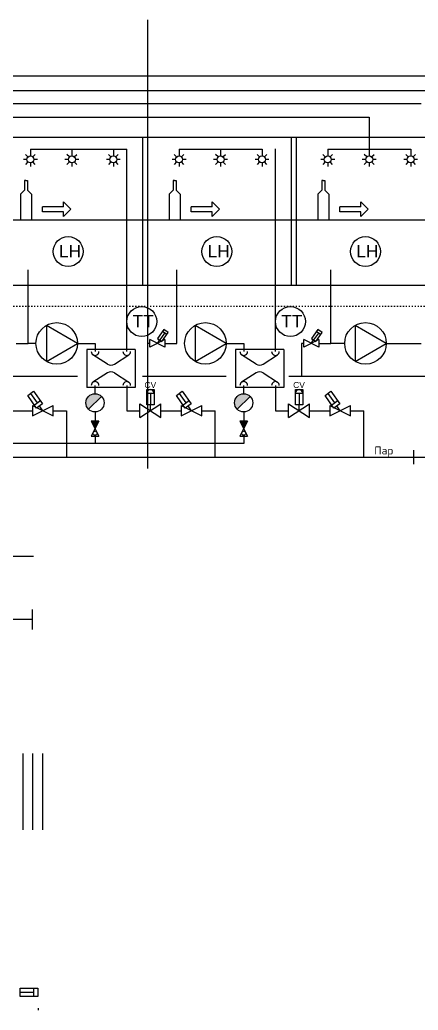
# Model space of a CAD drawing. Header units: millimetres. Extents: x -918 to 51042, y -35619 to 21649.
# Drawn here: x 27594 to 31613, y 4036 to 14045 of the extents above; entities that cross this region are included whole.
import ezdxf

# ---------------------------------------------------------------- set-up
doc = ezdxf.new("R2010")
doc.units = ezdxf.units.MM
doc.linetypes.add('ACAD_ISO03W100', pattern=[30, 12, -18])
for name, color, linetype in [('для лазера', 7, 'Continuous'), ('Железо', 7, 'Continuous'), ('Насосы', 7, 'Continuous')]:
    doc.layers.add(name, color=color, linetype=linetype)
doc.styles.add('ROMANS', font='ROMANS')
doc.styles.get("Standard").update_dxf_attribs({"font": 'arial.ttf'})

msp = doc.modelspace()

# ---------------------------------------------------------------- hatches: boundary and pattern name
at = {"true_color": 0xffffff}
h = msp.add_hatch(color=7, dxfattribs=at)
h.dxf.hatch_style = 1
h.paths.add_polyline_path([(28390.742, 9987.1), (28315.742, 9987.1), (28353.242, 9912.1)])
h = msp.add_hatch(color=7, dxfattribs=at)
h.dxf.hatch_style = 1
h.paths.add_polyline_path([(29890.742, 9987.1), (29815.742, 9987.1), (29853.242, 9912.1)])
at = {"layer": 'для лазера'}
h = msp.add_hatch(color=256, dxfattribs=at)
h.dxf.hatch_style = 1
h.paths.add_polyline_path([(28261.455, 10174.04, 0.198912367), (28288.339, 10109.137), (28418.145, 10238.943, 0.668178638)])
h = msp.add_hatch(color=256, dxfattribs=at)
h.dxf.hatch_style = 1
h.paths.add_polyline_path([(29761.455, 10174.04, 0.198912367), (29788.339, 10109.137), (29918.145, 10238.943, 0.668178638)])

# ---------------------------------------------------------------- linework, layer by layer
for p, q in [((28907.436, 10737.402), (28907.436, 10812.402)), ((29057.436, 10812.402), (28907.436, 10737.402)), ((29057.436, 10737.402), (28907.436, 10812.402)), ((29054.98, 10878.505), (29006.354, 10809.06)), ((29076.378, 10863.522), (29033.581, 10893.489)), ((29057.436, 10812.402), (29057.436, 10737.402)), ((30459.814, 10737.402), (30459.814, 10812.402)), ((30609.814, 10812.402), (30459.814, 10737.402)), ((30609.814, 10737.402), (30459.814, 10812.402)), ((30607.358, 10878.505), (30558.732, 10809.06)), ((30628.756, 10863.522), (30585.96, 10893.489)), ((30609.814, 10812.402), (30609.814, 10737.402)), ((28982.436, 10774.902), (29006.354, 10809.06)), ((30534.814, 10774.902), (30558.732, 10809.06)), ((27771.952, 10172.37), (27703.875, 10269.593)), ((28874.979, 10271.496), (28948.122, 10271.496)), ((28911.55, 10271.496), (28911.55, 10152.808)), ((29271.952, 10172.37), (29203.875, 10269.593)), ((30374.979, 10271.496), (30448.122, 10271.496)), ((30411.55, 10271.496), (30411.55, 10152.808)), ((30771.952, 10172.37), (30703.875, 10269.593)), ((27721.527, 10146.928), (27721.527, 10041.928)), ((27721.527, 10146.928), (27931.527, 10041.928)), ((27721.527, 10041.928), (27931.527, 10146.928)), ((27801.909, 10193.346), (27741.994, 10151.393)), ((27826.527, 10094.428), (27793.041, 10142.25)), ((27931.527, 10041.928), (27931.527, 10146.928)), ((28806.55, 10024.428), (28806.55, 10164.428)), ((28806.55, 10024.428), (29016.55, 10164.428)), ((28806.55, 10164.428), (29016.55, 10024.428)), ((28911.55, 10094.428), (28911.55, 10152.808)), ((29016.55, 10024.428), (29016.55, 10164.428)), ((29221.527, 10146.928), (29221.527, 10041.928)), ((29221.527, 10146.928), (29431.527, 10041.928)), ((29221.527, 10041.928), (29431.527, 10146.928)), ((29301.909, 10193.346), (29241.994, 10151.393)), ((29326.527, 10094.428), (29293.041, 10142.25)), ((29431.527, 10041.928), (29431.527, 10146.928)), ((30306.55, 10024.428), (30306.55, 10164.428)), ((30306.55, 10024.428), (30516.55, 10164.428)), ((30306.55, 10164.428), (30516.55, 10024.428)), ((30411.55, 10094.428), (30411.55, 10152.808)), ((30516.55, 10024.428), (30516.55, 10164.428)), ((30721.527, 10146.928), (30721.527, 10041.928)), ((30721.527, 10146.928), (30931.527, 10041.928)), ((30721.527, 10041.928), (30931.527, 10146.928)), ((30801.909, 10193.346), (30741.994, 10151.393)), ((30826.527, 10094.428), (30793.041, 10142.25)), ((30931.527, 10041.928), (30931.527, 10146.928)), ((28390.742, 9987.1), (28315.742, 9987.1)), ((28390.742, 9987.1), (28315.742, 9837.1)), ((28315.742, 9987.1), (28390.742, 9837.1)), ((29890.742, 9987.1), (29815.742, 9987.1)), ((29890.742, 9987.1), (29815.742, 9837.1)), ((29815.742, 9987.1), (29890.742, 9837.1)), ((28315.742, 9837.1), (28390.742, 9837.1)), ((29815.742, 9837.1), (29890.742, 9837.1)), ((31569.967, 9555.51), (31569.967, 9695.51)), ((27723.693, 7883.669), (27723.693, 8083.669)), ((27733.133, 4215.518), (27597.49, 4215.518)), ((27733.133, 4257.314), (27733.133, 4173.722))]:
    msp.add_line(p, q)
at = {"color": 4}
for p, q in [((27557.436, 10774.902), (27679.84, 10774.902)), ((28907.436, 10774.902), (28882.368, 10774.902)), ((28882.368, 10774.902), (28882.368, 10442.094)), ((29057.436, 10774.902), (29179.84, 10774.902)), ((30459.814, 10774.902), (30434.746, 10774.902)), ((30434.746, 10774.902), (30434.746, 10442.094)), ((30609.814, 10774.902), (30732.218, 10774.902)), ((27332.913, 10442.094), (28176.493, 10442.094)), ((28832.913, 10442.094), (29676.493, 10442.094)), ((30308.142, 10442.094), (31934.746, 10442.094))]:
    msp.add_line(p, q, dxfattribs=at)
at = {"color": 1}
for p, q in [((28673.766, 10350.565), (28673.766, 10094.428)), ((30173.766, 10350.565), (30173.766, 10094.428)), ((27516.55, 10094.428), (27721.527, 10094.428)), ((27931.527, 10094.428), (28064.627, 10094.428)), ((28064.627, 10094.428), (28064.627, 9625.51)), ((28673.766, 10094.428), (28806.55, 10094.428)), ((29016.55, 10094.428), (29221.527, 10094.428)), ((29431.527, 10094.428), (29564.627, 10094.428)), ((29564.627, 9625.51), (29564.627, 10094.428)), ((30173.766, 10094.428), (30306.55, 10094.428)), ((30516.55, 10094.428), (30721.527, 10094.428)), ((30931.527, 10094.428), (31064.627, 10094.428)), ((31064.627, 9625.51), (31064.627, 10094.428)), ((26564.627, 9625.51), (31569.967, 9625.51)), ((27363.56, 8624.716), (27731.103, 8624.716)), ((27723.693, 7983.669), (27363.56, 7983.669))]:
    msp.add_line(p, q, dxfattribs=at)
at = {"lineweight": -2}
msp.add_line((27781.874, 4035.668), (27781.874, 4055.668), dxfattribs=at)
for points in [[(28176.78, 10774.902), (27861.78, 10956.767), (27861.78, 10593.036)], [(29091.442, 10885.036), (29048.646, 10915.002), (28984.955, 10824.043), (29027.752, 10794.077)], [(29676.78, 10774.902), (29361.78, 10956.767), (29361.78, 10593.036)], [(30643.821, 10885.036), (30601.024, 10915.002), (30537.334, 10824.043), (30580.13, 10794.077)], [(31292.012, 10774.902), (30977.012, 10956.767), (30977.012, 10593.036)], [(27673.917, 10248.616), (27733.833, 10290.569), (27822.999, 10163.227), (27763.084, 10121.273)], [(28874.979, 10308.265), (28948.122, 10308.265), (28948.122, 10152.808), (28874.979, 10152.808)], [(29173.917, 10248.616), (29233.833, 10290.569), (29322.999, 10163.227), (29263.084, 10121.273)], [(30374.979, 10308.265), (30448.122, 10308.265), (30448.122, 10152.808), (30374.979, 10152.808)], [(30673.917, 10248.616), (30733.833, 10290.569), (30822.999, 10163.227), (30763.084, 10121.273)], [(27597.49, 4173.722), (27597.49, 4257.314), (27775.155, 4257.314), (27775.155, 4173.722)]]:
    msp.add_lwpolyline(points, close=True)
for centre, radius in [((28082.012, 11702.861), 151.172), ((29582.012, 11702.861), 151.172), ((31082.012, 11702.861), 151.172), ((28824.938, 10995.413), 151.172), ((30324.938, 10995.413), 151.172), ((28353.242, 9867.1), 20), ((29853.242, 9867.1), 20)]:
    msp.add_circle(centre, radius)
for centre in [(28911.55, 10271.693), (30411.55, 10271.693)]:
    msp.add_arc(centre, 36.572, 359.6914086, 180.3085914)
at = {"layer": 'для лазера'}
for p, q in [((28882.697, 14045.03), (28882.697, 9510.653)), ((27382.697, 12859.587), (28882.697, 12859.587)), ((28832.697, 12859.587), (28832.697, 11359.587)), ((28882.697, 12859.587), (28882.697, 11359.587)), ((28882.697, 12859.587), (30382.697, 12859.587)), ((30332.697, 12859.587), (30332.697, 11359.587)), ((30382.697, 12859.587), (30382.697, 11359.587)), ((30382.697, 12859.587), (31882.697, 12859.587)), ((27701.166, 12738.737), (28673.766, 12738.737)), ((28673.766, 10691.59), (28673.766, 12738.737)), ((29201.166, 12738.737), (30037.924, 12738.737)), ((30173.766, 10691.59), (30173.766, 12741.199)), ((30701.166, 12738.737), (31537.924, 12738.737)), ((27656.468, 12422.155), (27641.468, 12422.155)), ((27641.468, 12422.155), (27641.468, 12322.155)), ((27656.468, 12422.155), (27671.468, 12422.155)), ((27671.468, 12422.155), (27671.468, 12322.155)), ((29156.468, 12422.155), (29141.468, 12422.155)), ((29141.468, 12422.155), (29141.468, 12322.155)), ((29156.468, 12422.155), (29171.468, 12422.155)), ((29171.468, 12422.155), (29171.468, 12322.155)), ((30656.468, 12422.155), (30641.468, 12422.155)), ((30641.468, 12422.155), (30641.468, 12322.155)), ((30656.468, 12422.155), (30671.468, 12422.155)), ((30671.468, 12422.155), (30671.468, 12322.155)), ((27641.468, 12322.155), (27600.411, 12281.48)), ((27671.468, 12322.155), (27712.524, 12281.48)), ((29141.468, 12322.155), (29100.411, 12281.48)), ((29171.468, 12322.155), (29212.524, 12281.48)), ((30641.468, 12322.155), (30600.411, 12281.48)), ((30671.468, 12322.155), (30712.524, 12281.48)), ((27600.411, 12281.48), (27600.411, 12022.155)), ((27712.524, 12281.48), (27712.524, 12022.155)), ((29100.411, 12281.48), (29100.411, 12022.155)), ((29212.524, 12281.48), (29212.524, 12022.155)), ((30600.411, 12281.48), (30600.411, 12022.155)), ((30712.524, 12281.48), (30712.524, 12022.155)), ((28033.692, 12156.048), (27823.692, 12156.048)), ((27823.692, 12103.548), (27823.692, 12156.048)), ((28107.938, 12129.798), (28033.692, 12204.044)), ((28033.692, 12156.048), (28033.692, 12204.044)), ((28033.692, 12055.552), (28107.938, 12129.798)), ((29533.692, 12156.048), (29323.692, 12156.048)), ((29323.692, 12103.548), (29323.692, 12156.048)), ((29607.938, 12129.798), (29533.692, 12204.044)), ((29533.692, 12156.048), (29533.692, 12204.044)), ((29533.692, 12055.552), (29607.938, 12129.798)), ((31033.692, 12156.048), (30823.692, 12156.048)), ((30823.692, 12103.548), (30823.692, 12156.048)), ((31107.938, 12129.798), (31033.692, 12204.044)), ((31033.692, 12156.048), (31033.692, 12204.044)), ((31033.692, 12055.552), (31107.938, 12129.798)), ((21048.629, 12022.155), (33627.882, 12022.155)), ((28033.692, 12103.548), (27823.692, 12103.548)), ((28033.692, 12055.552), (28033.692, 12103.548)), ((29533.692, 12103.548), (29323.692, 12103.548)), ((29533.692, 12055.552), (29533.692, 12103.548)), ((31033.692, 12103.548), (30823.692, 12103.548)), ((31033.692, 12055.552), (31033.692, 12103.548)), ((27679.84, 10774.902), (27679.84, 11518.132)), ((29179.84, 10774.902), (29179.84, 11518.132)), ((30732.218, 10774.902), (30732.218, 11518.132)), ((28882.697, 11359.587), (27382.697, 11359.587)), ((30382.697, 11359.587), (28882.697, 11359.587)), ((31882.697, 11359.587), (30382.697, 11359.587)), ((27756.78, 10774.902), (27679.84, 10774.902)), ((28176.78, 10774.902), (28353.242, 10774.902)), ((28353.242, 10774.902), (28353.242, 10691.59)), ((29676.78, 10774.902), (29853.242, 10774.902)), ((29853.242, 10774.902), (29853.242, 10691.59)), ((30872.012, 10774.902), (30732.218, 10774.902)), ((31292.012, 10774.902), (31644.936, 10774.902)), ((28353.242, 10265.827), (28353.242, 10350.565)), ((29853.242, 10265.827), (29853.242, 10350.565)), ((28288.339, 10109.137), (28418.145, 10238.943)), ((29788.339, 10109.137), (29918.145, 10238.943)), ((28353.242, 10082.253), (28353.242, 9987.1)), ((29853.242, 10082.253), (29853.242, 9987.1)), ((28353.242, 9837.1), (28353.242, 9762.212)), ((29853.242, 9837.1), (29853.242, 9762.212)), ((29853.242, 9762.212), (25353.242, 9762.212)), ((31569.967, 9625.51), (31779.967, 9625.51))]:
    msp.add_line(p, q, dxfattribs=at)
at = {"layer": 'для лазера', "color": 2}
for p, q in [((33144.936, 13475.388), (22119.545, 13475.388)), ((22644.936, 13330.071), (32619.545, 13330.071))]:
    msp.add_line(p, q, dxfattribs=at)
at = {"layer": 'для лазера', "color": 5}
for p, q in [((31644.936, 13197.139), (23619.545, 13197.139)), ((24144.936, 13060.403), (31119.545, 13060.403)), ((31119.545, 13060.403), (31119.545, 12738.737))]:
    msp.add_line(p, q, dxfattribs=at)
at = {"layer": 'для лазера', "color": 252, "linetype": 'ACAD_ISO03W100', "true_color": 0x939598}
msp.add_line((21048.629, 11150.274), (33627.882, 11150.274), dxfattribs=at)
at = {"layer": 'для лазера'}
for centre in [(28353.242, 10174.04), (29853.242, 10174.04)]:
    msp.add_circle(centre, 91.787, dxfattribs=at)
at = {"layer": 'Железо'}
for p, q in [((27701.166, 12738.737), (27701.166, 12703.737)), ((28119.545, 12738.737), (28119.545, 12703.737)), ((28537.924, 12738.737), (28537.924, 12703.737)), ((29201.166, 12738.737), (29201.166, 12703.737)), ((29619.545, 12738.737), (29619.545, 12703.737)), ((30037.924, 12738.737), (30037.924, 12703.737)), ((30701.166, 12738.737), (30701.166, 12703.737)), ((31119.545, 12738.737), (31119.545, 12703.737)), ((31537.924, 12738.737), (31537.924, 12703.737)), ((27666.166, 12633.737), (27631.166, 12633.737)), ((27676.527, 12658.595), (27651.888, 12683.453)), ((27701.166, 12703.737), (27701.166, 12668.737)), ((27725.836, 12658.565), (27750.505, 12683.392)), ((27771.166, 12633.737), (27736.166, 12633.737)), ((28084.545, 12633.737), (28049.545, 12633.737)), ((28094.906, 12658.595), (28070.267, 12683.453)), ((28119.545, 12703.737), (28119.545, 12668.737)), ((28144.215, 12658.565), (28168.885, 12683.392)), ((28189.545, 12633.737), (28154.545, 12633.737)), ((28502.924, 12633.737), (28467.924, 12633.737)), ((28513.285, 12658.595), (28488.646, 12683.453)), ((28537.924, 12703.737), (28537.924, 12668.737)), ((28562.594, 12658.565), (28587.264, 12683.392)), ((28607.924, 12633.737), (28572.924, 12633.737)), ((29166.166, 12633.737), (29131.166, 12633.737)), ((29176.527, 12658.595), (29151.888, 12683.453)), ((29201.166, 12703.737), (29201.166, 12668.737)), ((29225.836, 12658.565), (29250.505, 12683.392)), ((29271.166, 12633.737), (29236.166, 12633.737)), ((29584.545, 12633.737), (29549.545, 12633.737)), ((29594.906, 12658.595), (29570.267, 12683.453)), ((29619.545, 12703.737), (29619.545, 12668.737)), ((29644.215, 12658.565), (29668.885, 12683.392)), ((29689.545, 12633.737), (29654.545, 12633.737)), ((30002.924, 12633.737), (29967.924, 12633.737)), ((30013.285, 12658.595), (29988.646, 12683.453)), ((30037.924, 12703.737), (30037.924, 12668.737)), ((30062.594, 12658.565), (30087.264, 12683.392)), ((30107.924, 12633.737), (30072.924, 12633.737)), ((30666.166, 12633.737), (30631.166, 12633.737)), ((30676.527, 12658.595), (30651.888, 12683.453)), ((30701.166, 12703.737), (30701.166, 12668.737)), ((30725.836, 12658.565), (30750.505, 12683.392)), ((30771.166, 12633.737), (30736.166, 12633.737)), ((31084.545, 12633.737), (31049.545, 12633.737)), ((31094.906, 12658.595), (31070.267, 12683.453)), ((31119.545, 12703.737), (31119.545, 12668.737)), ((31144.215, 12658.565), (31168.885, 12683.392)), ((31189.545, 12633.737), (31154.545, 12633.737)), ((31502.924, 12633.737), (31467.924, 12633.737)), ((31513.285, 12658.595), (31488.646, 12683.453)), ((31537.924, 12703.737), (31537.924, 12668.737)), ((31562.594, 12658.565), (31587.264, 12683.392)), ((31607.924, 12633.737), (31572.924, 12633.737)), ((27675.578, 12609.857), (27651.655, 12584.253)), ((27701.166, 12598.737), (27701.166, 12563.737)), ((27750.444, 12584.021), (27725.805, 12608.879)), ((28093.957, 12609.857), (28070.034, 12584.253)), ((28119.545, 12598.737), (28119.545, 12563.737)), ((28168.823, 12584.021), (28144.184, 12608.879)), ((28512.336, 12609.857), (28488.413, 12584.253)), ((28537.924, 12598.737), (28537.924, 12563.737)), ((28587.202, 12584.021), (28562.563, 12608.879)), ((29175.578, 12609.857), (29151.655, 12584.253)), ((29201.166, 12598.737), (29201.166, 12563.737)), ((29250.444, 12584.021), (29225.805, 12608.879)), ((29593.957, 12609.857), (29570.034, 12584.253)), ((29619.545, 12598.737), (29619.545, 12563.737)), ((29668.823, 12584.021), (29644.184, 12608.879)), ((30012.336, 12609.857), (29988.413, 12584.253)), ((30037.924, 12598.737), (30037.924, 12563.737)), ((30087.202, 12584.021), (30062.563, 12608.879)), ((30675.578, 12609.857), (30651.655, 12584.253)), ((30701.166, 12598.737), (30701.166, 12563.737)), ((30750.444, 12584.021), (30725.805, 12608.879)), ((31093.957, 12609.857), (31070.034, 12584.253)), ((31119.545, 12598.737), (31119.545, 12563.737)), ((31168.823, 12584.021), (31144.184, 12608.879)), ((31512.336, 12609.857), (31488.413, 12584.253)), ((31537.924, 12598.737), (31537.924, 12563.737)), ((31587.202, 12584.021), (31562.563, 12608.879)), ((28269.595, 10714.014), (28269.595, 10328.14)), ((28757.413, 10714.014), (28269.595, 10714.014)), ((28756.682, 10714.014), (28756.682, 10328.14)), ((28756.682, 10714.014), (28756.682, 10328.14)), ((29769.595, 10714.014), (29769.595, 10328.14)), ((30257.413, 10714.014), (29769.595, 10714.014)), ((30256.682, 10714.014), (30256.682, 10328.14)), ((30256.682, 10714.014), (30256.682, 10328.14)), ((28477.689, 10565.663), (28332.394, 10659.21)), ((28549.319, 10565.663), (28694.613, 10659.21)), ((29977.689, 10565.663), (29832.394, 10659.21)), ((30049.319, 10565.663), (30194.613, 10659.21)), ((28477.689, 10476.491), (28332.394, 10382.945)), ((28549.319, 10476.491), (28694.613, 10382.945)), ((29977.689, 10476.491), (29832.394, 10382.945)), ((30049.319, 10476.491), (30194.613, 10382.945)), ((28757.413, 10328.14), (28269.595, 10328.14)), ((30257.413, 10328.14), (29769.595, 10328.14))]:
    msp.add_line(p, q, dxfattribs=at)
at = {"layer": 'Железо', "color": 252, "true_color": 0x939598}
for p, q in [((27623.533, 6628.574), (27623.533, 5856.826)), ((27723.533, 6628.574), (27723.533, 5856.826)), ((27823.533, 6628.574), (27823.533, 5856.826))]:
    msp.add_line(p, q, dxfattribs=at)
at = {"layer": 'Железо'}
for centre in [(27701.166, 12633.737), (28119.545, 12633.737), (28537.924, 12633.737), (29201.166, 12633.737), (29619.545, 12633.737), (30037.924, 12633.737), (30701.166, 12633.737), (31119.545, 12633.737), (31537.924, 12633.737)]:
    msp.add_circle(centre, 35, dxfattribs=at)
for centre, radius, start, end in [((28353.242, 10691.59), 38.511, 178.685175, 1.314825), ((28673.766, 10691.59), 38.511, 178.685175, 1.314825), ((29853.242, 10691.59), 38.511, 178.685175, 1.314825), ((30173.766, 10691.59), 38.511, 178.685175, 1.314825), ((28513.504, 10615.804), 61.618, 234.4623222, 305.5376778), ((30013.504, 10615.804), 61.618, 234.4623222, 305.5376778), ((28513.504, 10426.351), 61.618, 54.4623222, 125.5376778), ((30013.504, 10426.351), 61.618, 54.4623222, 125.5376778), ((28353.242, 10350.565), 38.511, 358.685175, 181.314825), ((28673.766, 10350.565), 38.511, 358.685175, 181.314825), ((29853.242, 10350.565), 38.511, 358.685175, 181.314825), ((30173.766, 10350.565), 38.511, 358.685175, 181.314825)]:
    msp.add_arc(centre, radius, start, end, dxfattribs=at)
at = {"layer": 'Насосы'}
for centre in [(27966.78, 10774.902), (29466.78, 10774.902), (31082.012, 10774.902)]:
    msp.add_circle(centre, 210, dxfattribs=at)

# ---------------------------------------------------------------- texts
at = {"char_height": 125, "attachment_point": 1}
for s, insert in [('LH', (27989.353, 11768.988)), ('LH', (29489.353, 11768.988)), ('LH', (30989.353, 11768.988)), ('ТТ', (28732.279, 11061.539)), ('ТТ', (30232.279, 11061.539))]:
    msp.add_mtext_dynamic_manual_height_columns(s, width=12.60617, gutter_width=12.5, heights=[0], dxfattribs=dict(at, insert=insert))
at = {"color": 252, "true_color": 0x939598, "char_height": 61.25, "attachment_point": 3}
for insert in [(28970.715, 10384.957), (30470.715, 10384.957)]:
    msp.add_mtext_dynamic_manual_height_columns('СV', width=12.60617, gutter_width=12.5, heights=[0], dxfattribs=dict(at, insert=insert))
at = {"layer": 'Железо', "color": 0, "insert": (31360.992, 9732.177), "char_height": 80, "width": 1966.69317, "attachment_point": 3, "style": 'ROMANS'}
msp.add_mtext('Пар', dxfattribs=at)

doc.saveas('drawing.dxf')
